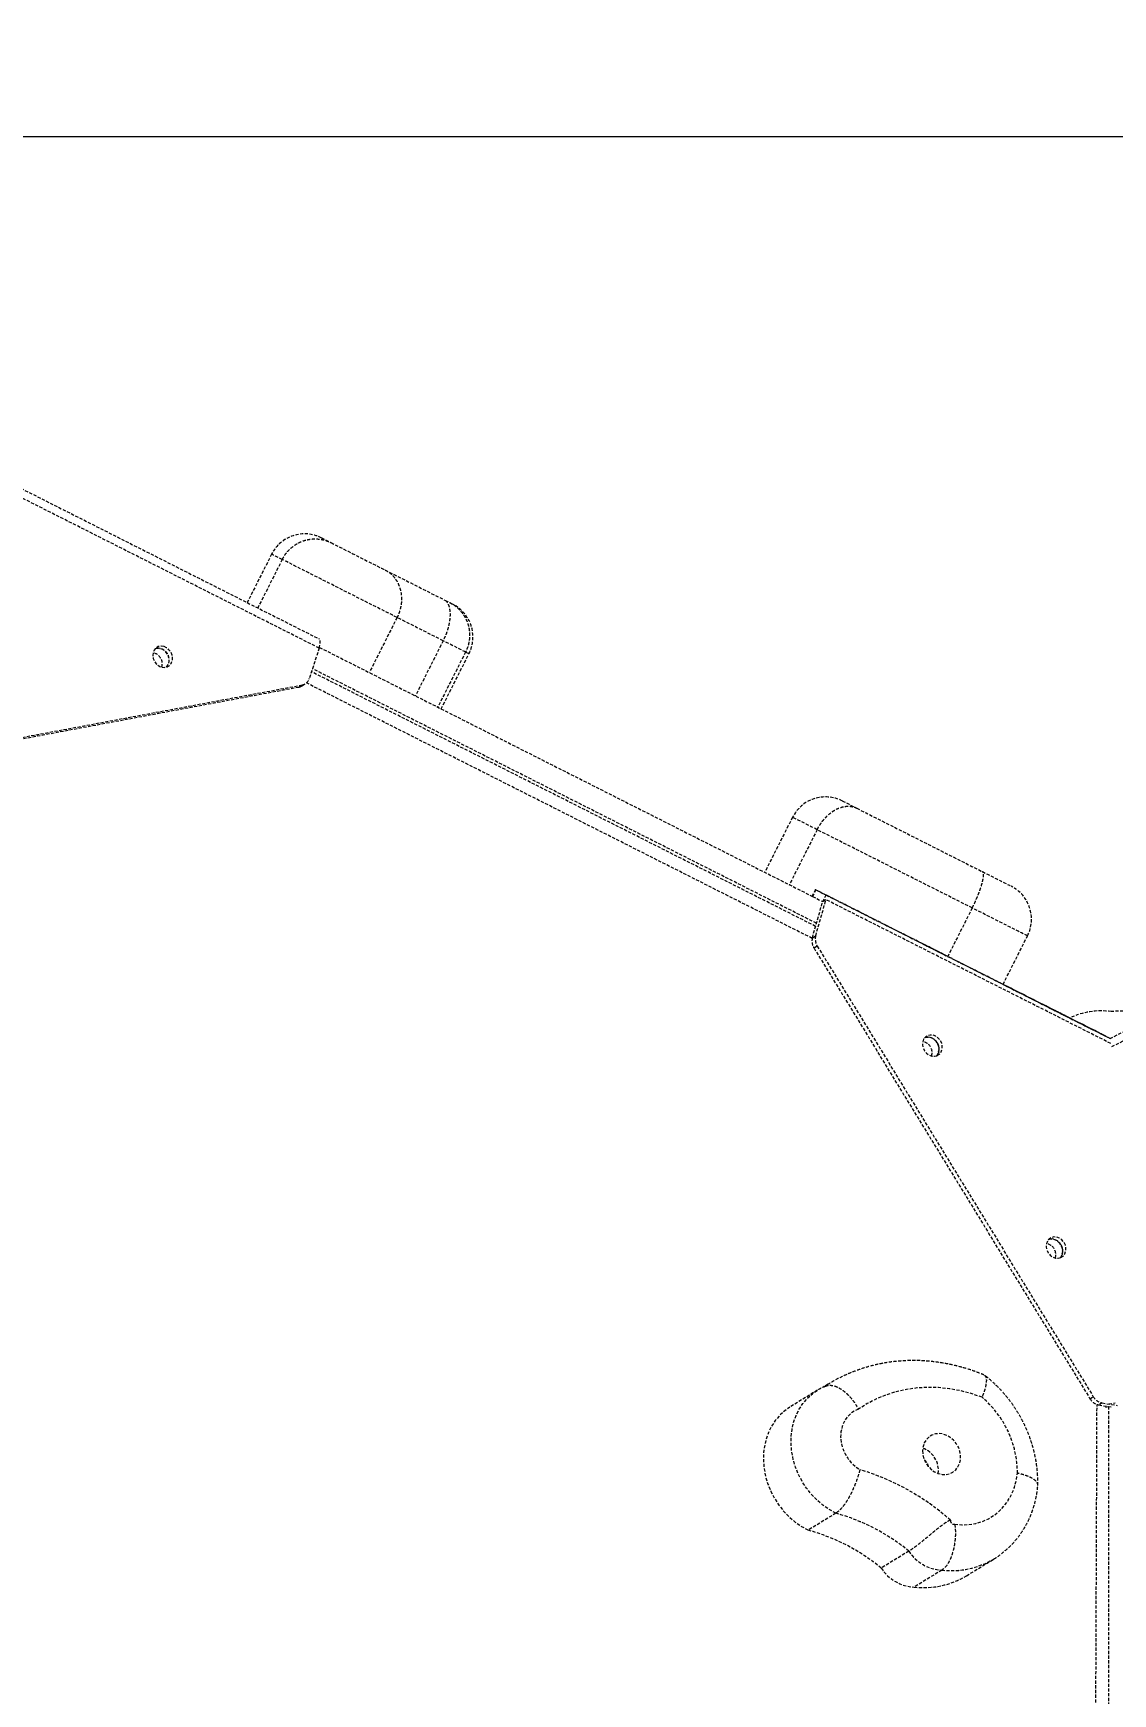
# Model space of a CAD drawing. Header units: millimetres. Extents: x -4077 to 3684, y -3420 to 2611.
# Drawn here: x -946 to -508, y 476 to 1150 of the extents above; entities that cross this region are included whole.
import ezdxf

# ---------------------------------------------------------------- set-up
doc = ezdxf.new("R2010")
doc.units = ezdxf.units.MM
doc.linetypes.add('HIDDEN', pattern=[1.905, 1.27, -0.635])
for name, color, linetype in [('DIKOM_ОБЪЕКТ', 7, 'Continuous'), ('DIKOM_РАЗМЕР_ЗОНА', 7, 'Continuous'), ('DIKOM_РАЗМЕР_ОБЪЕКТА', 7, 'Continuous')]:
    doc.layers.add(name, color=color, linetype=linetype)
doc.styles.add('style1', font='arialbd.ttf', dxfattribs={"width": 0.8})
doc.dimstyles.new('1-50', dxfattribs={"dimtxt": 300, "dimasz": 200, "dimexe": 100, "dimexo": 0, "dimgap": 100, "dimtad": 1, "dimtxsty": 'style1', "dimcen": 200, "dimclrd": 7, "dimclre": 7, "dimclrt": 7, "dimadec": 1, "dimazin": 2, "dimtfac": 1, "dimtmove": 0, "dimatfit": 2, "dimfxl": 0, "dimlwd": 25, "dimlwe": 18, "dimarcsym": 0})

# ---------------------------------------------------------------- blocks, each defined once
blk = doc.blocks.new('*D0')
at = {"layer": 'Defpoints', "color": 0, "transparency": 16777216}
for p in [(223.24, 1107.53), (-2045.08, -653.43), (871.98, -653.43)]:
    blk.add_point(p, dxfattribs=at)
at = {"layer": 'DIKOM_РАЗМЕР_ОБЪЕКТА', "color": 7, "lineweight": 18, "transparency": 16777216}
for p, q in [((223.24, 1107.53), (-2145.08, 1107.53)), ((871.98, -653.43), (-2145.08, -653.43))]:
    blk.add_line(p, q, dxfattribs=at)
at = {"layer": 'DIKOM_РАЗМЕР_ОБЪЕКТА', "color": 7, "lineweight": 25, "transparency": 16777216}
blk.add_line((-2045.08, 907.53), (-2045.08, -453.43), dxfattribs=at)
at = {"layer": 'DIKOM_РАЗМЕР_ОБЪЕКТА', "color": 7, "transparency": 16777216}
for points in [[(-2078.42, 907.53), (-2011.75, 907.53), (-2045.08, 1107.53)], [(-2078.42, -453.43), (-2011.75, -453.43), (-2045.08, -653.43)]]:
    blk.add_solid(points, dxfattribs=at)
at = {"layer": 'DIKOM_РАЗМЕР_ОБЪЕКТА', "color": 7, "transparency": 16777216, "insert": (-2298.26, 227.05), "char_height": 300, "attachment_point": 5, "rotation": 90, "style": 'style1'}
blk.add_mtext('{\\fArial|b0|i0|c204|p34;1780}', dxfattribs=at)
blk = doc.blocks.new('*D3')
at = {"layer": 'Defpoints', "color": 0, "transparency": 16777216}
for p in [(-3626.93, 2611.22), (1348.49, 2611.22), (1348.49, -2791.94)]:
    blk.add_point(p, dxfattribs=at)
at = {"layer": 'DIKOM_РАЗМЕР_ЗОНА', "color": 7, "lineweight": 18, "transparency": 16777216}
for p, q in [((1348.49, 2611.22), (-3726.93, 2611.22)), ((1348.49, -2791.94), (-3726.93, -2791.94))]:
    blk.add_line(p, q, dxfattribs=at)
at = {"layer": 'DIKOM_РАЗМЕР_ЗОНА', "color": 7, "lineweight": 25, "transparency": 16777216}
blk.add_line((-3626.93, -2591.94), (-3626.93, 2411.22), dxfattribs=at)
at = {"layer": 'DIKOM_РАЗМЕР_ЗОНА', "color": 7, "transparency": 16777216}
for points in [[(-3660.26, 2411.22), (-3593.59, 2411.22), (-3626.93, 2611.22)], [(-3660.26, -2591.94), (-3593.59, -2591.94), (-3626.93, -2791.94)]]:
    blk.add_solid(points, dxfattribs=at)
at = {"layer": 'DIKOM_РАЗМЕР_ЗОНА', "color": 7, "transparency": 16777216, "insert": (-3880.1, 379.28), "char_height": 300, "attachment_point": 5, "rotation": 90, "style": 'style1'}
blk.add_mtext('{\\fArial|b0|i0|c204|p34;5400}', dxfattribs=at)

msp = doc.modelspace()

# ---------------------------------------------------------------- linework, layer by layer
at = {"layer": 'DIKOM_ОБЪЕКТ', "color": 7, "linetype": 'HIDDEN', "lineweight": 15}
for p, q in [((-829.714, 900.309), (-954.141, 963.124)), ((-954.127, 966.832), (-829.7, 904.018)), ((-848.974, 938.389), (-858.886, 918.752)), ((-844.684, 936.223), (-854.596, 916.586)), ((-798.109, 912.714), (-809.374, 890.396)), ((-779.42, 903.281), (-790.685, 880.963)), ((-829.714, 900.309), (-833.725, 887.966)), ((-829.619, 900.615), (-629.666, 799.688)), ((-770.329, 898.692), (-781.594, 876.374)), ((-780.22, 875.681), (-768.955, 897.999)), ((-628.346, 787.528), (-832.824, 890.739)), ((-627.993, 788.762), (-832.43, 891.952)), ((-1020.826, 850.346), (-837.951, 884.544)), ((-1019.481, 851.17), (-836.606, 885.368)), ((-837.951, 884.544), (-836.606, 885.368)), ((-836.703, 885.022), (-835.358, 885.846)), ((-629.732, 782.654), (-834.874, 886.201)), ((-637.714, 831.755), (-648.98, 809.437)), ((-627.733, 826.716), (-638.998, 804.398)), ((-628.426, 802.407), (-629.772, 799.741)), ((-628.253, 802.32), (-629.601, 799.649)), ((-628.253, 802.32), (-624.139, 800.243)), ((-515.17, 745.256), (-627.574, 801.977)), ((-629.668, 782.908), (-625.491, 797.506)), ((-629.558, 799.618), (-625.491, 797.565)), ((-628.323, 783.732), (-624.147, 798.33)), ((-625.491, 797.565), (-624.139, 800.243)), ((-624.147, 798.33), (-625.491, 797.506)), ((-625.491, 797.565), (-625.438, 797.539)), ((-508.661, 740.051), (-624.147, 798.33)), ((-624.139, 800.243), (-508.659, 741.966)), ((-564.837, 794.969), (-574.753, 775.323)), ((-392.85, 795.886), (-508.924, 738.396)), ((-508.921, 742.098), (-392.836, 799.595)), ((-629.668, 782.908), (-628.323, 783.732)), ((-552.326, 764.006), (-542.411, 783.65)), ((-627.659, 779.516), (-629.004, 778.692)), ((-629.004, 778.692), (-517.077, 596.06)), ((-627.659, 779.516), (-515.733, 596.884)), ((-552.324, 764.01), (-515.17, 745.256)), ((-508.91, 742.106), (-552.321, 764.015)), ((-511.558, 743.434), (-508.917, 742.1)), ((-508.919, 742.101), (-506.273, 743.412)), ((-627.557, 599.53), (-638.764, 592.662)), ((-623.26, 601.961), (-625.248, 600.742)), ((-624.948, 600.887), (-623.386, 601.883)), ((-517.077, 596.06), (-515.733, 596.884)), ((-515.089, 364.353), (-514.219, 593.713)), ((-512.124, 594.351), (-513.469, 593.527)), ((-513.469, 593.527), (-508.187, 592.691)), ((-512.971, 593.408), (-512.841, 593.428)), ((-512.124, 594.351), (-505.997, 593.381)), ((-510.786, 592.701), (-509.488, 592.897)), ((-509.573, 592.91), (-509.351, -108.569)), ((-509.481, 593.934), (-506.838, 594.332)), ((-620.149, 549.65), (-631.356, 542.783)), ((-590.52, 534.272), (-601.727, 527.405)), ((-577.162, 526.595), (-588.368, 519.728)), ((-567.176, 524.301), (-555.97, 531.168)), ((-555.97, 531.168), (-556.102, 531.087))]:
    msp.add_line(p, q, dxfattribs=at)
at = {"layer": 'DIKOM_ОБЪЕКТ', "color": 7, "linetype": 'HIDDEN', "lineweight": 15, "flags": 128}
for points in [[(-828.825, 945.021), (-828.684, 944.95), (-828.221, 944.716), (-827.437, 944.32), (-826.337, 943.765), (-824.926, 943.053)], [(-824.926, 943.053), (-824.497, 942.836), (-823.74, 942.454), (-822.676, 941.917), (-821.334, 941.24), (-819.75, 940.44), (-817.969, 939.541), (-816.038, 938.567), (-814.011, 937.544), (-811.944, 936.5), (-809.892, 935.464), (-807.912, 934.465), (-806.058, 933.529), (-804.382, 932.683), (-802.928, 931.949)], [(-844.684, 936.223), (-846.223, 937), (-847.426, 937.607), (-848.288, 938.042), (-848.805, 938.303), (-848.974, 938.389)], [(-798.109, 912.714), (-799.893, 913.615), (-801.915, 914.636), (-804.152, 915.765), (-806.575, 916.988), (-809.155, 918.29), (-811.86, 919.655), (-814.656, 921.067), (-817.51, 922.507), (-820.385, 923.958), (-823.246, 925.402), (-826.059, 926.822), (-828.788, 928.199), (-831.399, 929.518), (-833.862, 930.761), (-836.144, 931.913), (-838.219, 932.96), (-840.06, 933.889), (-841.645, 934.689), (-842.954, 935.35), (-843.972, 935.864), (-844.684, 936.223)], [(-802.928, 931.949), (-800.708, 930.829), (-798.231, 929.578), (-795.505, 928.202), (-792.54, 926.706), (-789.345, 925.093), (-785.933, 923.371), (-782.315, 921.545), (-778.504, 919.621)], [(-778.504, 919.621), (-778.196, 919.465), (-777.872, 919.302), (-777.556, 919.143), (-777.268, 918.997), (-777.029, 918.877), (-776.855, 918.789), (-776.759, 918.74), (-776.74, 918.731)], [(-776.745, 918.733), (-776.045, 918.38), (-775.663, 918.187), (-775.587, 918.149)], [(-779.42, 903.281), (-782.347, 904.758), (-785.121, 906.158), (-787.733, 907.477), (-790.177, 908.71), (-792.443, 909.854), (-794.524, 910.905), (-796.415, 911.859), (-798.109, 912.714)], [(-829.714, 900.309), (-829.508, 901.006), (-829.358, 901.658), (-829.266, 902.253), (-829.233, 902.778), (-829.262, 903.226), (-829.35, 903.586), (-829.497, 903.851), (-829.7, 904.018)], [(-770.329, 898.692), (-770.77, 898.915), (-771.441, 899.253), (-772.329, 899.702), (-773.421, 900.253), (-774.698, 900.897), (-776.14, 901.625), (-777.722, 902.424), (-779.42, 903.281)], [(-892.702, 900.949), (-893.846, 901.098), (-894.937, 900.896), (-895.886, 900.36), (-896.616, 899.534), (-897.068, 898.483), (-897.205, 897.294), (-897.016, 896.063), (-896.517, 894.889), (-895.748, 893.868), (-894.771, 893.082), (-893.665, 892.595), (-892.52, 892.446), (-891.43, 892.648), (-890.481, 893.184), (-889.751, 894.011), (-889.299, 895.061), (-889.162, 896.25), (-889.351, 897.481), (-889.85, 898.655), (-890.619, 899.676), (-891.596, 900.462), (-892.702, 900.949)], [(-896.157, 900.115), (-895.191, 900.274), (-894.046, 900.125)], [(-891.581, 892.597), (-891.289, 892.93), (-890.75, 893.922), (-890.518, 895.08), (-890.612, 896.309), (-891.023, 897.51), (-891.718, 898.586), (-892.642, 899.448), (-893.719, 900.029), (-894.862, 900.279), (-895.978, 900.18), (-896.136, 900.135)], [(-768.955, 897.999), (-769.099, 898.071), (-769.558, 898.303), (-770.329, 898.692)], [(-617.565, 838.386), (-617.558, 838.383), (-617.334, 838.27), (-616.796, 837.999), (-615.949, 837.571), (-614.802, 836.992), (-613.365, 836.266), (-611.653, 835.402)], [(-611.653, 835.402), (-607.862, 833.489), (-603.913, 831.496), (-599.83, 829.435), (-595.632, 827.316), (-591.343, 825.151), (-586.986, 822.952), (-582.584, 820.73), (-578.161, 818.497), (-573.74, 816.266), (-569.345, 814.048), (-565.001, 811.855), (-560.729, 809.698)], [(-627.733, 826.716), (-630.117, 827.92), (-632.202, 828.972), (-633.971, 829.865), (-635.411, 830.592), (-636.509, 831.146), (-637.258, 831.524), (-637.651, 831.723), (-637.714, 831.755)], [(-564.837, 794.969), (-569.752, 797.45), (-574.742, 799.969), (-579.781, 802.513), (-584.847, 805.07), (-589.916, 807.628), (-594.963, 810.175), (-599.965, 812.7), (-604.897, 815.19), (-609.738, 817.634), (-614.464, 820.019), (-619.053, 822.335), (-623.483, 824.571), (-627.733, 826.716)], [(-560.729, 809.698), (-558.682, 808.665), (-556.714, 807.672), (-554.879, 806.746), (-553.226, 805.911), (-551.8, 805.192), (-550.642, 804.607), (-549.782, 804.173), (-549.244, 803.902), (-549.044, 803.8), (-549.042, 803.8)], [(-627.574, 801.977), (-627.848, 802.115), (-628.072, 802.228), (-628.243, 802.315), (-628.359, 802.373), (-628.418, 802.403), (-628.42, 802.404), (-628.365, 802.376), (-628.253, 802.32)], [(-542.411, 783.65), (-542.548, 783.719), (-543.003, 783.949), (-543.77, 784.336), (-544.839, 784.876), (-546.198, 785.561), (-547.829, 786.385), (-549.713, 787.335), (-551.826, 788.402), (-554.142, 789.571), (-556.632, 790.828), (-559.267, 792.158), (-562.013, 793.544), (-564.837, 794.969)], [(-576.896, 776.403), (-577.278, 776.596), (-577.949, 776.934), (-578.853, 777.391), (-579.918, 777.928), (-581.057, 778.503), (-582.178, 779.069), (-583.19, 779.58), (-584.012, 779.994), (-584.576, 780.279), (-584.837, 780.41), (-584.773, 780.378), (-584.391, 780.185), (-583.72, 779.847), (-582.816, 779.391), (-581.751, 778.853), (-580.612, 778.278), (-579.491, 777.713), (-578.479, 777.202), (-577.658, 776.787), (-577.094, 776.503), (-576.833, 776.371), (-576.896, 776.403)], [(-528.488, 751.981), (-527.581, 751.523), (-526.908, 751.183), (-526.522, 750.988), (-526.454, 750.955), (-526.711, 751.084), (-527.272, 751.367), (-528.09, 751.781), (-529.101, 752.29), (-530.221, 752.856), (-531.361, 753.431), (-532.427, 753.969), (-533.334, 754.426), (-534.007, 754.766), (-534.394, 754.961), (-534.461, 754.995), (-534.204, 754.865), (-533.643, 754.582), (-532.825, 754.169), (-531.814, 753.659), (-530.694, 753.094), (-529.554, 752.519), (-528.488, 751.981)], [(-526.519, 750.982), (-526.901, 751.175), (-527.572, 751.513), (-528.476, 751.97), (-529.541, 752.507), (-530.68, 753.082), (-531.801, 753.648), (-532.813, 754.159), (-533.635, 754.573), (-534.199, 754.858), (-534.46, 754.989), (-534.396, 754.957), (-534.014, 754.764), (-533.343, 754.426), (-532.439, 753.969), (-531.374, 753.432), (-530.235, 752.857), (-529.114, 752.291), (-528.102, 751.781), (-527.28, 751.366), (-526.716, 751.081), (-526.456, 750.95), (-526.519, 750.982)], [(-579.026, 735.129), (-578.115, 735.727), (-577.437, 736.605), (-577.046, 737.69), (-576.974, 738.895), (-577.227, 740.123), (-577.784, 741.274), (-578.6, 742.254), (-579.61, 742.985), (-580.731, 743.406), (-581.872, 743.485), (-582.941, 743.214), (-583.852, 742.615), (-584.53, 741.738), (-584.921, 740.653), (-584.993, 739.447), (-584.741, 738.219), (-584.183, 737.069), (-583.367, 736.089), (-582.357, 735.358), (-581.236, 734.936), (-580.095, 734.858), (-579.026, 735.129)], [(-583.981, 742.506), (-583.217, 742.661), (-582.075, 742.582), (-580.954, 742.161), (-579.945, 741.43), (-579.128, 740.45), (-578.571, 739.299), (-578.318, 738.071), (-578.39, 736.866), (-578.781, 735.781), (-579.331, 735.029)], [(-579.347, 735.007), (-579.069, 735.325), (-578.53, 736.318), (-578.298, 737.476), (-578.392, 738.705), (-578.803, 739.906), (-579.498, 740.982), (-580.422, 741.844), (-581.499, 742.424), (-582.641, 742.675), (-583.758, 742.576), (-583.95, 742.52)], [(-511.558, 743.434), (-512.083, 743.698), (-512.6, 743.959), (-513.103, 744.213), (-513.585, 744.456), (-514.038, 744.685), (-514.457, 744.897), (-514.836, 745.088), (-515.17, 745.256)], [(-528.863, 653.277), (-527.952, 653.876), (-527.274, 654.753), (-526.883, 655.838), (-526.811, 657.044), (-527.064, 658.271), (-527.621, 659.422), (-528.437, 660.402), (-529.447, 661.133), (-530.568, 661.555), (-531.709, 661.633), (-532.778, 661.362), (-533.689, 660.764), (-534.368, 659.886), (-534.759, 658.801), (-534.831, 657.596), (-534.578, 656.368), (-534.02, 655.217), (-533.204, 654.237), (-532.194, 653.506), (-531.073, 653.085), (-529.932, 653.006), (-528.863, 653.277)], [(-533.794, 660.662), (-533.054, 660.809), (-531.912, 660.731), (-530.792, 660.309), (-529.782, 659.578), (-528.965, 658.598), (-528.408, 657.448), (-528.155, 656.22), (-528.227, 655.014), (-528.618, 653.929), (-529.192, 653.153)], [(-529.184, 653.156), (-528.906, 653.474), (-528.367, 654.467), (-528.135, 655.624), (-528.229, 656.854), (-528.64, 658.055), (-529.335, 659.13), (-530.259, 659.993), (-531.336, 660.573), (-532.478, 660.823), (-533.595, 660.724), (-533.787, 660.669)], [(-620.149, 549.65), (-622.845, 551.142), (-625.412, 552.926), (-627.818, 554.98), (-630.035, 557.278), (-632.033, 559.792), (-633.79, 562.491), (-635.283, 565.341), (-636.494, 568.309), (-637.408, 571.356), (-638.014, 574.446), (-638.304, 577.54), (-638.274, 580.6), (-637.926, 583.589), (-637.262, 586.469), (-636.292, 589.206), (-635.028, 591.765), (-633.485, 594.114), (-631.681, 596.226), (-629.64, 598.073), (-627.554, 599.532)], [(-560.857, 596.685), (-565.223, 598.161), (-569.633, 599.301), (-574.062, 600.099), (-578.488, 600.551), (-582.886, 600.655), (-587.233, 600.41), (-591.505, 599.817), (-595.68, 598.88), (-599.735, 597.604), (-603.648, 595.994), (-607.399, 594.061), (-610.967, 591.814)], [(-638.764, 592.662), (-640.847, 591.206), (-642.888, 589.358), (-644.691, 587.247), (-646.235, 584.897), (-647.499, 582.339), (-648.469, 579.602), (-649.132, 576.722), (-649.481, 573.733), (-649.51, 570.673), (-649.22, 567.579), (-648.615, 564.489), (-647.701, 561.441), (-646.49, 558.474), (-644.997, 555.623), (-643.24, 552.924), (-641.241, 550.41), (-639.025, 548.112), (-636.618, 546.059), (-634.051, 544.275), (-631.356, 542.783)], [(-610.967, 591.814), (-612.766, 590.997), (-614.371, 589.85), (-615.738, 588.403), (-616.829, 586.696), (-617.615, 584.777), (-618.074, 582.697), (-618.194, 580.514), (-617.971, 578.286), (-617.411, 576.077), (-616.53, 573.945), (-615.352, 571.949), (-613.909, 570.144), (-612.241, 568.579), (-610.393, 567.298)], [(-584.983, 575.013), (-584.86, 573.338), (-584.426, 571.676), (-583.7, 570.094), (-582.711, 568.657), (-581.499, 567.424), (-580.114, 566.445), (-578.613, 565.762), (-577.056, 565.4), (-575.509, 565.376), (-574.034, 565.69), (-572.692, 566.33), (-571.537, 567.269), (-570.617, 568.469), (-569.969, 569.88), (-569.621, 571.446), (-569.585, 573.101), (-569.865, 574.778), (-570.448, 576.409), (-571.31, 577.926), (-572.416, 579.268), (-573.721, 580.379), (-575.172, 581.215), (-576.709, 581.74), (-578.268, 581.934), (-579.787, 581.788), (-581.203, 581.309), (-582.459, 580.515), (-583.501, 579.44), (-584.289, 578.128), (-584.79, 576.632), (-584.983, 575.013)], [(-571.945, 545.181), (-569.058, 544.938), (-566.21, 545.042), (-563.436, 545.494), (-560.773, 546.287), (-558.252, 547.412), (-555.907, 548.855), (-553.765, 550.596), (-551.855, 552.616), (-550.2, 554.887), (-548.82, 557.382), (-547.733, 560.07), (-546.953, 562.916), (-546.49, 565.885)]]:
    msp.add_lwpolyline(points, dxfattribs=at)
at = {"layer": 'DIKOM_ОБЪЕКТ', "color": 7, "linetype": 'HIDDEN', "lineweight": 15}
for centre, radius, start, end in [((-835.584, 931.63), 15, 63.217474, 153.217474), ((-782.346, 904.758), 15, 333.217474, 63.217474), ((-897.735, 894.133), 4.303, 29.972211, 81.404137), ((-895.277, 895.545), 4.742, 321.695775, 74.966531), ((-897.612, 893.939), 4.3, 341.318576, 33.039058), ((-838.619, 888.157), 3.674, 280.468772, 301.435166), ((-837.315, 889.05), 3.75, 280.891475, 343.196975), ((-624.324, 824.996), 15, 63.217474, 153.217474), ((-555.801, 790.409), 15, 333.217474, 63.217474), ((-624.488, 781.563), 5.352, 165.452463, 212.454896), ((-623.143, 782.387), 5.352, 165.452463, 212.454896), ((-512.752, 724.793), 28.481, 81.418651, 116.103217), ((-505.285, 724.66), 28.478, 63.609155, 96.48673), ((-585.603, 736.341), 4.502, 342.079084, 80.919918), ((-535.44, 654.489), 4.502, 342.079652, 80.919349), ((-587.134, 565.677), 40.644, 0.292622, 49.720795), ((-512.494, 598.753), 5.316, 210.439648, 259.432948), ((-511.149, 599.577), 5.316, 210.439648, 259.432948), ((-588.188, 566.951), 9.651, 352.916452, 70.083548), ((-637.804, 474.883), 96.394, 48.278555, 73.479361), ((-587.355, 567.462), 4.904, 11.916772, 51.083228), ((-641.347, 472.575), 79.937, 50.517879, 74.622252), ((-572.206, 546.62), 1.462, 171.723117, 280.261785), ((-652.553, 465.709), 79.936, 50.517653, 74.62239), ((-576.411, 543.361), 16.783, 212.789907, 267.436452), ((-587.618, 536.494), 16.784, 212.790233, 267.436515), ((-573.272, 559.966), 33.597, 263.351014, 300.732852), ((-584.417, 552.806), 33.313, 263.188105, 301.167008)]:
    msp.add_arc(centre, radius, start, end, dxfattribs=at)
for points, knots in [([(-844.684, 936.223), (-844.276, 936.946), (-843.448, 938.414), (-841.786, 940.31), (-839.85, 941.936), (-837.696, 943.198), (-835.355, 944.089), (-832.93, 944.566), (-830.446, 944.625), (-827.747, 944.22), (-825.921, 943.553), (-824.941, 943.06), (-824.926, 943.053)], [0, 0, 0, 0, 0.1053859, 0.2138282, 0.3192146, 0.4276501, 0.5331364, 0.6416642, 0.7474215, 0.8562214, 0.997848, 1, 1, 1, 1]), ([(-802.928, 931.949), (-802.916, 931.943), (-802.056, 931.507), (-800.656, 930.546), (-798.986, 928.743), (-797.782, 926.838), (-796.9, 924.68), (-796.383, 922.371), (-796.235, 919.932), (-796.473, 917.48), (-797.065, 915.025), (-797.758, 913.492), (-798.109, 912.714)], [0, 0, 0, 0, 0.0020431, 0.1451476, 0.2509379, 0.3597591, 0.4650846, 0.5734338, 0.678554, 0.7867084, 0.891828, 1, 1, 1, 1]), ([(-778.504, 919.621), (-778.503, 919.621), (-778.439, 919.588), (-778.154, 919.369), (-777.647, 918.702), (-777.143, 917.629), (-776.767, 916.135), (-776.598, 914.339), (-776.666, 912.337), (-776.982, 910.149), (-777.546, 907.883), (-778.345, 905.553), (-779.058, 904.046), (-779.42, 903.281)], [0, 0, 0, 0, 0.00107894, 0.08125661, 0.16437562, 0.26822378, 0.37511217, 0.47807094, 0.58395663, 0.68648663, 0.79195879, 0.89448812, 1, 1, 1, 1]), ([(-776.745, 918.733), (-776.734, 918.728), (-775.735, 918.222), (-774.107, 917.154), (-772.142, 915.216), (-770.696, 913.195), (-769.602, 910.933), (-768.909, 908.533), (-768.622, 906.018), (-768.762, 903.51), (-769.294, 901.015), (-769.981, 899.474), (-770.329, 898.692)], [0, 0, 0, 0, 0.00168209, 0.14323233, 0.24886545, 0.3575575, 0.46311678, 0.57173517, 0.67727131, 0.78586587, 0.89140176, 1, 1, 1, 1]), ([(-627.733, 826.716), (-627.337, 827.44), (-626.534, 828.91), (-625.043, 830.877), (-623.375, 832.623), (-621.582, 834.056), (-619.687, 835.165), (-617.768, 835.902), (-615.846, 836.255), (-613.765, 836.2), (-612.393, 835.775), (-611.661, 835.407), (-611.653, 835.402)], [0, 0, 0, 0, 0.1043108, 0.2116559, 0.3159644, 0.4232786, 0.5279856, 0.6356758, 0.7413935, 0.8501012, 0.9982851, 1, 1, 1, 1]), ([(-564.837, 794.969), (-564.47, 795.713), (-563.727, 797.223), (-562.747, 799.465), (-561.889, 801.634), (-561.201, 803.636), (-560.684, 805.448), (-560.361, 806.986), (-560.234, 808.234), (-560.312, 809.231), (-560.543, 809.603), (-560.726, 809.697), (-560.729, 809.698)], [0, 0, 0, 0, 0.1053859, 0.213829, 0.3192143, 0.4276512, 0.5331355, 0.6416641, 0.7474205, 0.8562209, 0.9978464, 1, 1, 1, 1]), ([(-560.088, 605.722), (-560.76, 605.996), (-562.947, 606.888), (-566.708, 608.173), (-571.374, 609.475), (-576.078, 610.466), (-580.795, 611.15), (-585.507, 611.52), (-590.195, 611.579), (-594.84, 611.325), (-599.424, 610.761), (-603.929, 609.89), (-608.336, 608.716), (-612.632, 607.249), (-616.792, 605.481), (-620.387, 603.691), (-622.521, 602.376), (-623.376, 601.848)], [0, 0, 0, 0, 0.0318711, 0.1036963, 0.175453, 0.2470663, 0.3185175, 0.3897895, 0.4608698, 0.5317511, 0.6024307, 0.6729145, 0.743213, 0.8133442, 0.8833354, 0.9532142, 1, 1, 1, 1]), ([(-624.431, 601.148), (-625.257, 600.781), (-626.333, 600.304), (-627.311, 599.654), (-627.537, 599.504)], [0, 0, 0, 0, 0.76812992, 1, 1, 1, 1]), ([(-624.412, 601.109), (-624.192, 601.212), (-623.566, 601.507), (-622.346, 601.567), (-620.804, 601.312), (-619.178, 600.661), (-617.499, 599.642), (-615.84, 598.294), (-614.221, 596.631), (-612.554, 594.516), (-611.506, 592.826), (-610.975, 591.829), (-610.967, 591.814)], [0, 0, 0, 0, 0.0615972, 0.1753503, 0.2858943, 0.3996364, 0.5102854, 0.6241251, 0.7350599, 0.8491838, 0.9977427, 1, 1, 1, 1]), ([(-559.813, 605.553), (-559.654, 605.395), (-559.324, 605.067), (-559.102, 604.13), (-559.091, 602.883), (-559.327, 601.325), (-559.854, 599.304), (-560.447, 597.674), (-560.852, 596.696), (-560.857, 596.685)], [0, 0, 0, 0, 0.1450624, 0.3002778, 0.4599219, 0.6166398, 0.7777877, 0.9974574, 1, 1, 1, 1]), ([(-538.23, 561.023), (-538.222, 561.694), (-538.197, 563.662), (-538.4, 566.946), (-538.914, 570.854), (-539.725, 574.74), (-540.822, 578.58), (-542.199, 582.35), (-543.849, 586.026), (-545.761, 589.583), (-547.923, 593), (-550.324, 596.253), (-552.946, 599.324), (-555.78, 602.186), (-558.099, 604.235), (-559.479, 605.307), (-559.806, 605.561)], [0, 0, 0, 0, 0.0399898, 0.1173163, 0.1947632, 0.2724021, 0.3501995, 0.4281271, 0.5061608, 0.5842814, 0.6624726, 0.7407195, 0.8190046, 0.897312, 0.975621, 1, 1, 1, 1]), ([(-610.393, 567.298), (-610.396, 567.283), (-610.655, 566.272), (-611.19, 564.446), (-612.134, 561.805), (-613.105, 559.47), (-614.188, 557.217), (-615.338, 555.152), (-616.549, 553.293), (-617.768, 551.734), (-618.991, 550.459), (-619.76, 549.922), (-620.149, 549.65)], [0, 0, 0, 0, 0.0020442, 0.1451476, 0.2509376, 0.359758, 0.4650839, 0.5734301, 0.678552, 0.7867054, 0.8918252, 1, 1, 1, 1]), ([(-538.278, 560.918), (-538.257, 561.027), (-538.179, 561.414), (-538.491, 562.095), (-539.205, 562.936), (-540.333, 563.738), (-541.832, 564.491), (-543.82, 565.228), (-545.478, 565.667), (-546.466, 565.88), (-546.49, 565.885)], [0, 0, 0, 0, 0.0583202, 0.2091275, 0.3557199, 0.5065559, 0.6532226, 0.8041342, 0.9953485, 1, 1, 1, 1]), ([(-556.126, 531.09), (-556.025, 531.145), (-554.941, 531.743), (-553.027, 533.138), (-550.423, 535.276), (-548.045, 537.676), (-545.887, 540.286), (-543.967, 543.097), (-542.297, 546.09), (-540.889, 549.243), (-539.751, 552.538), (-538.9, 555.952), (-538.429, 558.762), (-538.279, 560.43), (-538.236, 560.914)], [0, 0, 0, 0, 0.0096793, 0.1040602, 0.1983257, 0.2925819, 0.3869482, 0.4815376, 0.5764461, 0.6717542, 0.7675144, 0.8637573, 0.9604882, 1, 1, 1, 1]), ([(-573.652, 546.83), (-573.659, 546.828), (-574.19, 546.657), (-575.214, 546.099), (-576.852, 544.971), (-578.666, 543.559), (-580.614, 541.965), (-582.558, 540.351), (-584.422, 538.813), (-586.208, 537.376), (-587.836, 536.121), (-589.32, 535.04), (-590.116, 534.531), (-590.52, 534.272)], [0, 0, 0, 0, 0.00107855, 0.08125489, 0.16437366, 0.268223, 0.37511003, 0.47807132, 0.58395706, 0.68648732, 0.79195871, 0.89449112, 1, 1, 1, 1]), ([(-571.945, 545.181), (-571.943, 545.169), (-571.74, 544.088), (-571.613, 542.136), (-571.716, 539.331), (-572.025, 536.853), (-572.53, 534.472), (-573.203, 532.299), (-574.033, 530.351), (-574.981, 528.729), (-576.033, 527.413), (-576.782, 526.87), (-577.162, 526.595)], [0, 0, 0, 0, 0.0016831, 0.1432317, 0.2488646, 0.3575568, 0.4631167, 0.5717356, 0.6772722, 0.7858684, 0.8914018, 1, 1, 1, 1])]:
    msp.add_open_spline(points, degree=3, knots=knots, dxfattribs=at)

# ---------------------------------------------------------------- dimensions: what is measured, and where the dimension line sits
at = {"layer": 'DIKOM_РАЗМЕР_ЗОНА'}
dim = msp.add_linear_dim(base=(-3626.927, 2611.221), p1=(1348.49, -2791.939), p2=(1348.49, 2611.221), angle=90, text='{\\fArial|b0|i0|c204|p34;5400}', dimstyle='1-50', dxfattribs=at)
dim.commit()
dim.dimension.update_dxf_attribs({"geometry": '*D3', "text_midpoint": (-3626.927, 379.285), "dimtype": 160})
at = {"layer": 'DIKOM_РАЗМЕР_ОБЪЕКТА'}
dim = msp.add_linear_dim(base=(-2045.084, -653.434), p1=(223.238, 1107.531), p2=(871.98, -653.434), angle=90, text='{\\fArial|b0|i0|c204|p34;1780}', dimstyle='1-50', dxfattribs=at)
dim.commit()
dim.dimension.update_dxf_attribs({"geometry": '*D0', "text_midpoint": (-2045.084, 227.048), "dimtype": 160})

doc.saveas('drawing.dxf')
